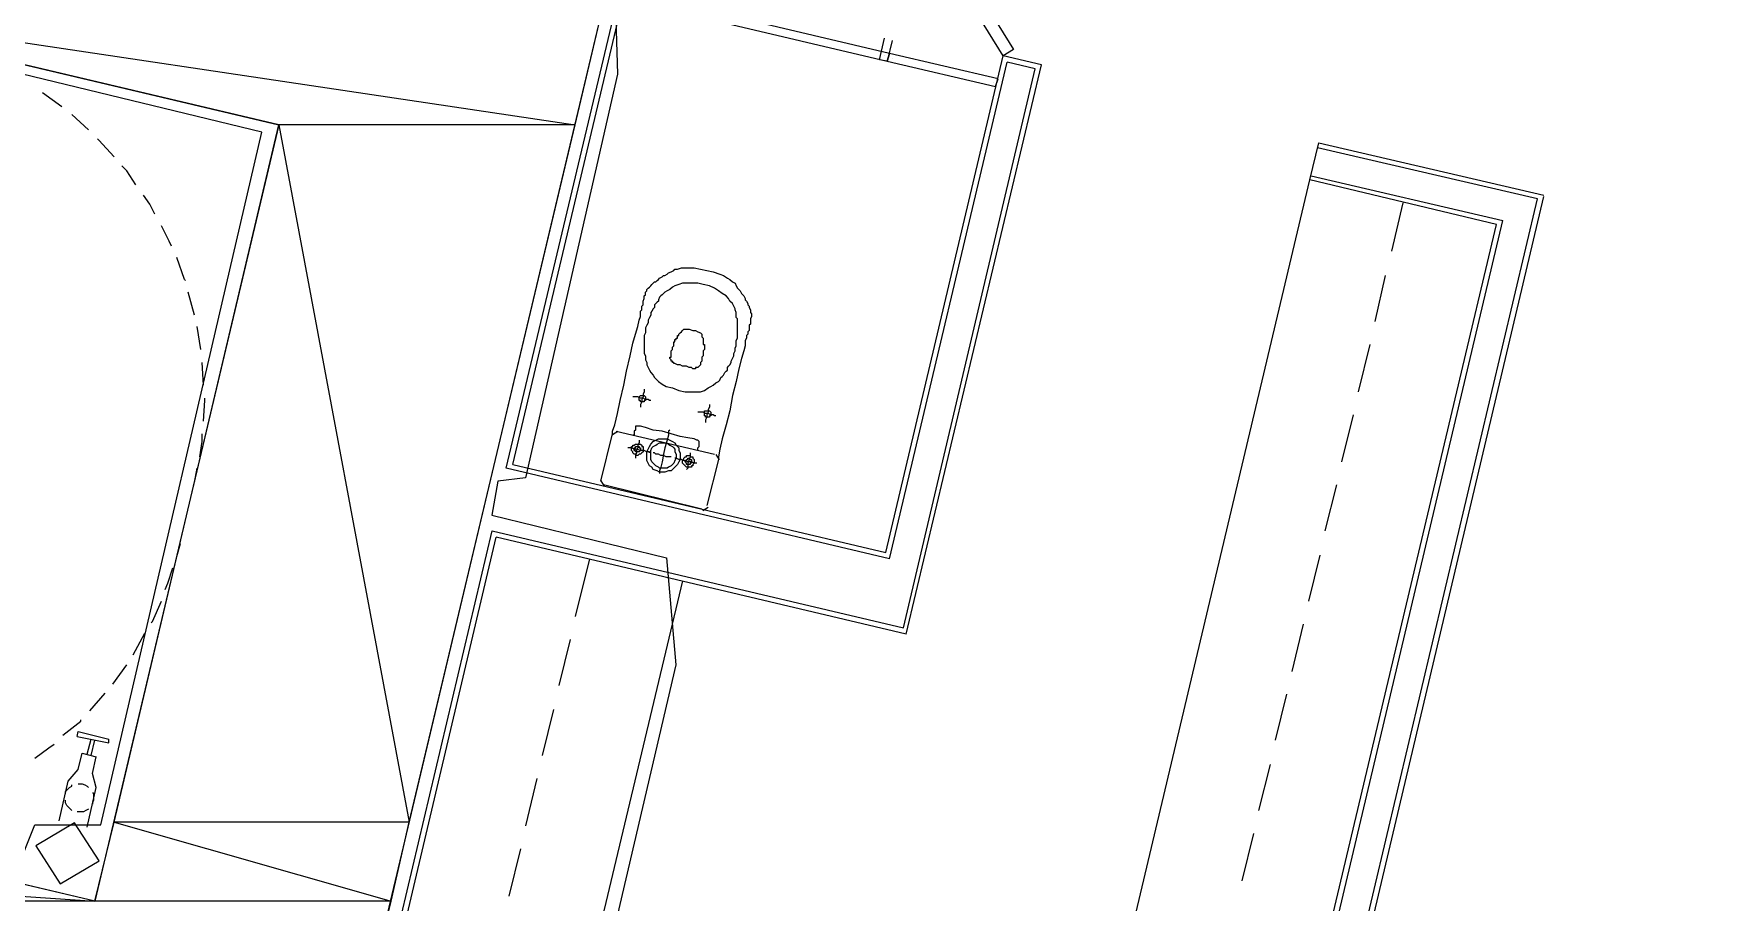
# Model space of a CAD drawing. Header units: feet. Extents: x -84 to 198, y -22 to 181.
# Drawn here: x 92.95 to 110.47, y 47.08 to 56.16 of the extents above; entities that cross this region are included whole.
import ezdxf

# ---------------------------------------------------------------- set-up
doc = ezdxf.new("R2010")
doc.units = ezdxf.units.FT
for name, color, linetype in [('A-AREA-COMUN', 252, 'CONTINUOUS'), ('A-AREA-UNIDAD', 30, 'CONTINUOUS'), ('A-LINEA', 7, 'CONTINUOUS'), ('A-MURO-CONCRETO', 8, 'CONTINUOUS')]:
    doc.layers.add(name, color=color, linetype=linetype)

msp = doc.modelspace()

# ---------------------------------------------------------------- linework, layer by layer
at = {"layer": 'A-AREA-COMUN'}
msp.add_lwpolyline([(81.728, 50.08), (82.88, 50.08), (84.16, 49.7244), (84.192, 49.44), (84.64, 49.3333), (85.872, 49.3333), (90.8, 48.16), (90.912, 47.84), (92.768, 47.4133), (92.96, 47.8933), (93.648, 47.8933), (95.328, 55.1289), (92.832, 55.7333), (91.52, 55.68), (85.44, 57.1733), (85.392, 59.0044), (86.48, 63.5733), (75.968, 66.08)], dxfattribs=at)
at = {"layer": 'A-AREA-UNIDAD'}
msp.add_lwpolyline([(76.608, 66.24), (86.592, 64), (86.64, 62.7733), (85.92, 59.6444), (99.008, 56.7644), (99.04, 55.7333), (98.08, 51.52), (97.792, 51.4844), (97.728, 51.1289), (99.552, 50.6844), (99.648, 49.5644), (98.32, 43.8756), (114.24, 40.1956)], dxfattribs=at)
at = {"layer": 'A-LINEA'}
for p, q in [((97.9467, 51.6578), (99.12, 56.6044)), ((97.9467, 51.6578), (99.12, 56.6044)), ((97.88, 51.6178), (99.0533, 56.5644)), ((97.88, 51.6178), (99.0533, 56.5644)), ((101.8267, 55.9244), (101.8267, 55.9244)), ((101.8267, 55.9244), (101.8267, 55.9244)), ((101.8267, 55.9244), (101.8267, 55.9244)), ((101.8267, 55.9244), (101.8267, 55.9244)), ((101.84, 50.7378), (103.0667, 55.9244)), ((101.84, 50.7378), (103.0667, 55.9244)), ((103.4667, 55.8311), (103.0667, 55.9244)), ((103.4667, 55.8311), (103.0667, 55.9244)), ((101.88, 50.6711), (103.1067, 55.8578)), ((101.88, 50.6711), (103.1067, 55.8578)), ((102.0267, 49.9511), (103.4, 55.7911)), ((102.0267, 49.9511), (103.4, 55.7911)), ((102.0533, 49.8844), (103.4667, 55.8311)), ((102.0533, 49.8844), (103.4667, 55.8311)), ((103.4, 55.7911), (103.1067, 55.8578)), ((103.4, 55.7911), (103.1067, 55.8578)), ((102.96, 55.6444), (102.96, 55.6444)), ((102.96, 55.6444), (102.96, 55.6444)), ((93.24, 55.3911), (93.04, 55.5378)), ((93.52, 55.1511), (93.3467, 55.3111)), ((106.2667, 54.6311), (106.36, 55.0178)), ((106.2667, 54.6311), (106.36, 55.0178)), ((106.36, 55.0178), (108.7067, 54.4711)), ((106.36, 55.0178), (108.7067, 54.4711)), ((108.64, 54.4311), (106.3467, 54.9644)), ((108.64, 54.4311), (106.3467, 54.9644)), ((106.28, 54.6711), (108.28, 54.2044)), ((106.28, 54.6711), (108.28, 54.2044)), ((103.9467, 44.8444), (106.2667, 54.6311)), ((103.9467, 44.8444), (106.2667, 54.6311)), ((108.2133, 54.1644), (106.2667, 54.6311)), ((108.2133, 54.1644), (106.2667, 54.6311)), ((105.7067, 42.0178), (108.64, 54.4311)), ((105.76, 42.0044), (108.7067, 54.4578)), ((107.12, 53.8844), (107.24, 54.3911)), ((107.12, 53.8844), (107.24, 54.3911)), ((105.36, 42.1111), (108.2133, 54.1644)), ((105.36, 42.1111), (108.2133, 54.1644)), ((105.4, 42.0444), (108.28, 54.2044)), ((105.4, 42.0444), (108.28, 54.2044)), ((106.9467, 53.1511), (107.0533, 53.6311)), ((106.9467, 53.1511), (107.0533, 53.6311)), ((94.6267, 53.2178), (94.56, 53.4578)), ((94.6933, 52.8578), (94.6533, 53.0978)), ((106.7733, 52.4178), (106.8933, 52.9111)), ((106.7733, 52.4178), (106.8933, 52.9111)), ((94.72, 52.4844), (94.7067, 52.7244)), ((106.6, 51.6844), (106.72, 52.1778)), ((106.6, 51.6844), (106.72, 52.1778)), ((98.8667, 51.4844), (98.9867, 51.9778)), ((98.8667, 51.4844), (98.9867, 51.9778)), ((99.0441, 52.0032), (98.9879, 51.9685)), ((99.0441, 52.0032), (98.9879, 51.9685)), ((99.0267, 52.0044), (100.0533, 51.7644)), ((99.0267, 52.0044), (100.0533, 51.7644)), ((100.0933, 51.7111), (99.9733, 51.2311)), ((100.0933, 51.7111), (99.9733, 51.2311)), ((100.1054, 51.707), (100.0707, 51.7632)), ((100.1054, 51.707), (100.0707, 51.7632)), ((94.6267, 51.4711), (94.6533, 51.6178)), ((101.88, 50.6711), (97.88, 51.6178)), ((101.88, 50.6711), (97.88, 51.6178)), ((97.9467, 51.6578), (101.84, 50.7378)), ((97.9467, 51.6578), (101.84, 50.7378)), ((98.8679, 51.4885), (98.9026, 51.4324)), ((98.8679, 51.4885), (98.9026, 51.4324)), ((99.92, 51.1911), (98.8933, 51.4444)), ((99.92, 51.1911), (98.8933, 51.4444)), ((106.4267, 50.9644), (106.5467, 51.4444)), ((106.4267, 50.9644), (106.5467, 51.4444)), ((99.9293, 51.179), (99.9854, 51.2137)), ((99.9293, 51.179), (99.9854, 51.2137)), ((94.44, 50.6978), (94.48, 50.8311)), ((96.68, 46.5111), (97.7333, 50.9644)), ((96.68, 46.5111), (97.7333, 50.9644)), ((96.7467, 46.5378), (97.7733, 50.8978)), ((96.7467, 46.5378), (97.7733, 50.8978)), ((97.7333, 50.9644), (102.0267, 49.9511)), ((97.7333, 50.9644), (102.0267, 49.9511)), ((102.0533, 49.8844), (97.7733, 50.8978)), ((102.0533, 49.8844), (97.7733, 50.8978)), ((98.7467, 50.6711), (98.6, 50.0711)), ((98.7467, 50.6711), (98.6, 50.0711)), ((106.2533, 50.2311), (106.3733, 50.7111)), ((106.2533, 50.2311), (106.3733, 50.7111)), ((99.72, 50.4444), (98.68, 46.0844)), ((99.72, 50.4444), (98.68, 46.0844)), ((106.08, 49.4978), (106.2, 49.9911)), ((106.08, 49.4978), (106.2, 49.9911)), ((93.9867, 49.6711), (94.1067, 49.8978)), ((98.5467, 49.8311), (98.4267, 49.3511)), ((98.5467, 49.8311), (98.4267, 49.3511)), ((93.7733, 49.3644), (93.92, 49.5644)), ((93.5333, 49.0844), (93.6933, 49.2711)), ((105.9067, 48.7778), (106.0267, 49.2578)), ((105.9067, 48.7778), (106.0267, 49.2578)), ((98.3733, 49.0978), (98.2533, 48.6178)), ((98.3733, 49.0978), (98.2533, 48.6178)), ((93.5067, 48.6311), (93.5467, 48.7911)), ((93.5467, 48.6178), (93.5867, 48.7778)), ((93.4533, 48.6444), (93.6, 48.6044)), ((93.56, 48.4311), (93.6, 48.6044)), ((98.2, 48.3778), (98.08, 47.8844)), ((98.2, 48.3778), (98.08, 47.8844)), ((105.7333, 48.0444), (105.8533, 48.5244)), ((105.7333, 48.0444), (105.8533, 48.5244)), ((93.2133, 47.9378), (93.3067, 48.3511)), ((105.56, 47.3111), (105.68, 47.8044)), ((105.56, 47.3111), (105.68, 47.8044)), ((98.0267, 47.6444), (97.9067, 47.1511)), ((98.0267, 47.6444), (97.9067, 47.1511))]:
    msp.add_line(p, q, dxfattribs=at)
for points in [[(81.4, 47.9244), (90.2133, 45.8444), (89.9867, 44.8711), (97.7733, 43.0311), (98.4533, 45.9511), (96.5067, 46.4044), (98.8933, 56.4578), (85.8933, 59.5378), (85.4267, 57.5911), (95.5067, 55.2044), (93.5867, 47.0978), (81.8533, 49.8711), (81.4, 47.9244)], [(103.0667, 55.9244), (101.5733, 58.3378), (101.68, 58.4044), (103.1733, 55.9911), (103.0667, 55.9244)], [(103.0667, 55.9244), (101.5733, 58.3378), (101.68, 58.4044), (103.1733, 55.9911), (103.0667, 55.9244)], [(101.88, 55.9511), (99.12, 56.6044), (99.0933, 56.5244), (101.8533, 55.8711), (101.88, 55.9511)], [(101.88, 55.9511), (99.12, 56.6044), (99.0933, 56.5244), (101.8533, 55.8711), (101.88, 55.9511)], [(101.88, 55.9511), (99.12, 56.6044), (99.0933, 56.5244), (101.8533, 55.8711), (101.88, 55.9511)], [(101.88, 55.9511), (99.12, 56.6044), (99.0933, 56.5244), (101.8533, 55.8711), (101.88, 55.9511)], [(101.9067, 56.0844), (101.8533, 55.8711), (101.7733, 55.8844), (101.8267, 56.1111)], [(101.9067, 56.0844), (101.8533, 55.8711), (101.7733, 55.8844), (101.8267, 56.1111)], [(101.9067, 56.0844), (101.8533, 55.8711), (101.7733, 55.8844), (101.8267, 56.1111)], [(101.9067, 56.0844), (101.8533, 55.8711), (101.7733, 55.8844), (101.8267, 56.1111)], [(103.0133, 55.6844), (101.88, 55.9511), (101.8533, 55.8711), (102.9867, 55.6044), (103.0133, 55.6844)], [(103.0133, 55.6844), (101.88, 55.9511), (101.8533, 55.8711), (102.9867, 55.6044), (103.0133, 55.6844)], [(103.0133, 55.6844), (101.88, 55.9511), (101.8533, 55.8711), (102.9867, 55.6044), (103.0133, 55.6844)], [(103.0133, 55.6844), (101.88, 55.9511), (101.8533, 55.8711), (102.9867, 55.6044), (103.0133, 55.6844)], [(101.9067, 55.8978), (101.9067, 55.8978), (101.9067, 55.8978)], [(101.9067, 55.8978), (101.9067, 55.8978), (101.9067, 55.8978)], [(101.9067, 55.8978), (101.9067, 55.8978), (101.9067, 55.8978)], [(101.9067, 55.8978), (101.9067, 55.8978), (101.9067, 55.8978)], [(93.7867, 54.8711), (93.6267, 55.0444), (93.6133, 55.0578)], [(94.0133, 54.5778), (93.92, 54.7244), (93.8667, 54.7778)], [(94.2133, 54.2711), (94.16, 54.3778), (94.0933, 54.4711)], [(94.3867, 53.9378), (94.36, 53.9911), (94.28, 54.1511)], [(94.5333, 53.5778), (94.52, 53.5911), (94.44, 53.8178)], [(98.9867, 51.9778), (98.9867, 52.0044), (99.0133, 52.0711), (99.04, 52.1911), (99.0667, 52.3244), (99.1067, 52.4844), (99.1333, 52.6311), (99.1733, 52.7911), (99.2, 52.9244), (99.2267, 53.0178), (99.2533, 53.0978), (99.2667, 53.1644), (99.28, 53.2044), (99.28, 53.2311), (99.28, 53.2578), (99.2933, 53.2711), (99.2933, 53.2844), (99.2933, 53.2978), (99.2933, 53.3111), (99.3067, 53.3244), (99.3067, 53.3378), (99.3067, 53.3511), (99.3067, 53.3644), (99.32, 53.3911), (99.32, 53.4044), (99.32, 53.4178), (99.3333, 53.4311), (99.3333, 53.4444), (99.3333, 53.4578), (99.3467, 53.4711), (99.3467, 53.4844), (99.36, 53.4978), (99.3733, 53.5111), (99.3867, 53.5244), (99.4, 53.5378), (99.4133, 53.5511), (99.4267, 53.5644), (99.44, 53.5644), (99.4533, 53.5778), (99.4667, 53.5911), (99.48, 53.6044), (99.5067, 53.6178), (99.52, 53.6311), (99.5333, 53.6311), (99.56, 53.6444), (99.5733, 53.6578), (99.6, 53.6711), (99.6267, 53.6844), (99.64, 53.6978), (99.6667, 53.6978), (99.7067, 53.7111), (99.7467, 53.7111), (99.7867, 53.7111), (99.84, 53.7111), (99.9067, 53.6978), (99.9733, 53.6844), (100.04, 53.6711), (100.1067, 53.6444), (100.1467, 53.6311), (100.1867, 53.6044), (100.2133, 53.5911), (100.24, 53.5644), (100.2667, 53.5511), (100.28, 53.5244), (100.2933, 53.4978), (100.3067, 53.4844), (100.32, 53.4711), (100.3333, 53.4444), (100.3467, 53.4311), (100.36, 53.4178), (100.3733, 53.3911), (100.3733, 53.3778), (100.3867, 53.3644), (100.4, 53.3378), (100.4, 53.3244), (100.4133, 53.3111), (100.4133, 53.2978), (100.4267, 53.2711), (100.4267, 53.2578), (100.4267, 53.2444), (100.44, 53.2311), (100.44, 53.2178), (100.44, 53.2044), (100.4267, 53.1778), (100.4267, 53.1644), (100.4267, 53.1511), (100.4267, 53.1378), (100.4267, 53.1244), (100.4133, 53.1111), (100.4133, 53.0978), (100.4133, 53.0844), (100.4133, 53.0578), (100.4, 53.0444), (100.4, 53.0311), (100.4, 53.0178), (100.3867, 53.0044), (100.3867, 52.9911), (100.3867, 52.9778), (100.3733, 52.9511), (100.3733, 52.8978), (100.36, 52.8444), (100.3333, 52.7644), (100.3067, 52.6578), (100.28, 52.5244), (100.24, 52.3778), (100.2133, 52.2178), (100.1733, 52.0711), (100.1333, 51.9244), (100.1067, 51.8178), (100.0933, 51.7378), (100.0933, 51.7111)], [(98.9867, 51.9778), (98.9867, 52.0044), (99.0133, 52.0711), (99.04, 52.1911), (99.0667, 52.3244), (99.1067, 52.4844), (99.1333, 52.6311), (99.1733, 52.7911), (99.2, 52.9244), (99.2267, 53.0178), (99.2533, 53.0978), (99.2667, 53.1644), (99.28, 53.2044), (99.28, 53.2311), (99.28, 53.2578), (99.2933, 53.2711), (99.2933, 53.2844), (99.2933, 53.2978), (99.2933, 53.3111), (99.3067, 53.3244), (99.3067, 53.3378), (99.3067, 53.3511), (99.3067, 53.3644), (99.32, 53.3911), (99.32, 53.4044), (99.32, 53.4178), (99.3333, 53.4311), (99.3333, 53.4444), (99.3333, 53.4578), (99.3467, 53.4711), (99.3467, 53.4844), (99.36, 53.4978), (99.3733, 53.5111), (99.3867, 53.5244), (99.4, 53.5378), (99.4133, 53.5511), (99.4267, 53.5644), (99.44, 53.5644), (99.4533, 53.5778), (99.4667, 53.5911), (99.48, 53.6044), (99.5067, 53.6178), (99.52, 53.6311), (99.5333, 53.6311), (99.56, 53.6444), (99.5733, 53.6578), (99.6, 53.6711), (99.6267, 53.6844), (99.64, 53.6978), (99.6667, 53.6978), (99.7067, 53.7111), (99.7467, 53.7111), (99.7867, 53.7111), (99.84, 53.7111), (99.9067, 53.6978), (99.9733, 53.6844), (100.04, 53.6711), (100.1067, 53.6444), (100.1467, 53.6311), (100.1867, 53.6044), (100.2133, 53.5911), (100.24, 53.5644), (100.2667, 53.5511), (100.28, 53.5244), (100.2933, 53.4978), (100.3067, 53.4844), (100.32, 53.4711), (100.3333, 53.4444), (100.3467, 53.4311), (100.36, 53.4178), (100.3733, 53.3911), (100.3733, 53.3778), (100.3867, 53.3644), (100.4, 53.3378), (100.4, 53.3244), (100.4133, 53.3111), (100.4133, 53.2978), (100.4267, 53.2711), (100.4267, 53.2578), (100.4267, 53.2444), (100.44, 53.2311), (100.44, 53.2178), (100.44, 53.2044), (100.4267, 53.1778), (100.4267, 53.1644), (100.4267, 53.1511), (100.4267, 53.1378), (100.4267, 53.1244), (100.4133, 53.1111), (100.4133, 53.0978), (100.4133, 53.0844), (100.4133, 53.0578), (100.4, 53.0444), (100.4, 53.0311), (100.4, 53.0178), (100.3867, 53.0044), (100.3867, 52.9911), (100.3867, 52.9778), (100.3733, 52.9511), (100.3733, 52.8978), (100.36, 52.8444), (100.3333, 52.7644), (100.3067, 52.6578), (100.28, 52.5244), (100.24, 52.3778), (100.2133, 52.2178), (100.1733, 52.0711), (100.1333, 51.9244), (100.1067, 51.8178), (100.0933, 51.7378), (100.0933, 51.7111)], [(99.68, 52.4311), (99.7467, 52.4178), (99.8133, 52.4178), (99.8667, 52.4178), (99.9067, 52.4178), (99.9467, 52.4311), (99.9867, 52.4578), (100.0133, 52.4711), (100.04, 52.4844), (100.0667, 52.5111), (100.0933, 52.5244), (100.1067, 52.5378), (100.12, 52.5644), (100.1333, 52.5778), (100.1467, 52.5911), (100.16, 52.6178), (100.1733, 52.6311), (100.1867, 52.6444), (100.1867, 52.6711), (100.2, 52.6844), (100.2133, 52.6978), (100.2267, 52.7244), (100.2267, 52.7378), (100.24, 52.7644), (100.2533, 52.7911), (100.2533, 52.8178), (100.2667, 52.8444), (100.2667, 52.8711), (100.28, 52.8978), (100.28, 52.9244), (100.28, 52.9511), (100.2933, 52.9778), (100.2933, 53.0044), (100.2933, 53.0311), (100.2933, 53.0578), (100.2933, 53.0711), (100.2933, 53.0978), (100.2933, 53.1111), (100.2933, 53.1378), (100.2933, 53.1511), (100.2933, 53.1778), (100.28, 53.1911), (100.28, 53.2044), (100.28, 53.2311), (100.28, 53.2444), (100.2667, 53.2711), (100.2667, 53.2844), (100.2533, 53.3111), (100.24, 53.3378), (100.2133, 53.3644), (100.2, 53.3911), (100.1733, 53.4178), (100.1333, 53.4444), (100.0933, 53.4711), (100.0533, 53.4978), (100, 53.5244), (99.9333, 53.5378), (99.88, 53.5511), (99.8133, 53.5511), (99.76, 53.5511), (99.72, 53.5511), (99.68, 53.5378), (99.64, 53.5244), (99.6133, 53.5111), (99.5867, 53.4844), (99.56, 53.4711), (99.5333, 53.4578), (99.52, 53.4444), (99.5067, 53.4311), (99.4933, 53.4178), (99.48, 53.4044), (99.4667, 53.3778), (99.4667, 53.3644), (99.4533, 53.3511), (99.44, 53.3378), (99.4267, 53.3244), (99.4267, 53.2978), (99.4133, 53.2844), (99.4, 53.2578), (99.3867, 53.2444), (99.3867, 53.2178), (99.3733, 53.1911), (99.36, 53.1644), (99.36, 53.1378), (99.3467, 53.1111), (99.3333, 53.0844), (99.3333, 53.0578), (99.3333, 53.0311), (99.32, 53.0044), (99.32, 52.9778), (99.32, 52.9644), (99.32, 52.9378), (99.32, 52.9111), (99.32, 52.8978), (99.32, 52.8711), (99.32, 52.8578), (99.32, 52.8311), (99.32, 52.8178), (99.3333, 52.7911), (99.3333, 52.7644), (99.3333, 52.7511), (99.3467, 52.7244), (99.3467, 52.6978), (99.36, 52.6711), (99.3733, 52.6444), (99.3867, 52.6178), (99.4133, 52.5911), (99.4267, 52.5644), (99.4667, 52.5244), (99.5067, 52.4978), (99.5467, 52.4711), (99.6133, 52.4578), (99.68, 52.4311)], [(99.68, 52.4311), (99.7467, 52.4178), (99.8133, 52.4178), (99.8667, 52.4178), (99.9067, 52.4178), (99.9467, 52.4311), (99.9867, 52.4578), (100.0133, 52.4711), (100.04, 52.4844), (100.0667, 52.5111), (100.0933, 52.5244), (100.1067, 52.5378), (100.12, 52.5644), (100.1333, 52.5778), (100.1467, 52.5911), (100.16, 52.6178), (100.1733, 52.6311), (100.1867, 52.6444), (100.1867, 52.6711), (100.2, 52.6844), (100.2133, 52.6978), (100.2267, 52.7244), (100.2267, 52.7378), (100.24, 52.7644), (100.2533, 52.7911), (100.2533, 52.8178), (100.2667, 52.8444), (100.2667, 52.8711), (100.28, 52.8978), (100.28, 52.9244), (100.28, 52.9511), (100.2933, 52.9778), (100.2933, 53.0044), (100.2933, 53.0311), (100.2933, 53.0578), (100.2933, 53.0711), (100.2933, 53.0978), (100.2933, 53.1111), (100.2933, 53.1378), (100.2933, 53.1511), (100.2933, 53.1778), (100.28, 53.1911), (100.28, 53.2044), (100.28, 53.2311), (100.28, 53.2444), (100.2667, 53.2711), (100.2667, 53.2844), (100.2533, 53.3111), (100.24, 53.3378), (100.2133, 53.3644), (100.2, 53.3911), (100.1733, 53.4178), (100.1333, 53.4444), (100.0933, 53.4711), (100.0533, 53.4978), (100, 53.5244), (99.9333, 53.5378), (99.88, 53.5511), (99.8133, 53.5511), (99.76, 53.5511), (99.72, 53.5511), (99.68, 53.5378), (99.64, 53.5244), (99.6133, 53.5111), (99.5867, 53.4844), (99.56, 53.4711), (99.5333, 53.4578), (99.52, 53.4444), (99.5067, 53.4311), (99.4933, 53.4178), (99.48, 53.4044), (99.4667, 53.3778), (99.4667, 53.3644), (99.4533, 53.3511), (99.44, 53.3378), (99.4267, 53.3244), (99.4267, 53.2978), (99.4133, 53.2844), (99.4, 53.2578), (99.3867, 53.2444), (99.3867, 53.2178), (99.3733, 53.1911), (99.36, 53.1644), (99.36, 53.1378), (99.3467, 53.1111), (99.3333, 53.0844), (99.3333, 53.0578), (99.3333, 53.0311), (99.32, 53.0044), (99.32, 52.9778), (99.32, 52.9644), (99.32, 52.9378), (99.32, 52.9111), (99.32, 52.8978), (99.32, 52.8711), (99.32, 52.8578), (99.32, 52.8311), (99.32, 52.8178), (99.3333, 52.7911), (99.3333, 52.7644), (99.3333, 52.7511), (99.3467, 52.7244), (99.3467, 52.6978), (99.36, 52.6711), (99.3733, 52.6444), (99.3867, 52.6178), (99.4133, 52.5911), (99.4267, 52.5644), (99.4667, 52.5244), (99.5067, 52.4978), (99.5467, 52.4711), (99.6133, 52.4578), (99.68, 52.4311)], [(99.64, 52.7111), (99.6267, 52.7111), (99.6267, 52.7244), (99.6133, 52.7244), (99.6133, 52.7378), (99.6, 52.7378), (99.6, 52.7511), (99.5867, 52.7644), (99.5867, 52.7778), (99.6, 52.7778), (99.6, 52.7911), (99.6, 52.8044), (99.6, 52.8178), (99.6, 52.8311), (99.6, 52.8444), (99.6133, 52.8578), (99.6133, 52.8711), (99.6133, 52.8844), (99.6267, 52.8978), (99.6267, 52.9111), (99.6267, 52.9244), (99.6267, 52.9378), (99.64, 52.9378), (99.64, 52.9511), (99.64, 52.9644), (99.6533, 52.9644), (99.6533, 52.9778), (99.6667, 52.9778), (99.6667, 52.9911), (99.6667, 53.0044), (99.68, 53.0044), (99.68, 53.0178), (99.6933, 53.0311), (99.7067, 53.0444), (99.72, 53.0578), (99.7333, 53.0711), (99.76, 53.0711), (99.7867, 53.0711), (99.8267, 53.0578), (99.8533, 53.0578), (99.88, 53.0444), (99.9067, 53.0311), (99.92, 53.0178), (99.92, 52.9911), (99.9333, 52.9778), (99.9333, 52.9644), (99.9333, 52.9511), (99.9333, 52.9378), (99.9333, 52.9244), (99.9333, 52.9111), (99.9467, 52.9111), (99.9467, 52.8978), (99.9467, 52.8844), (99.9467, 52.8711), (99.9467, 52.8578), (99.9333, 52.8444), (99.9333, 52.8311), (99.9333, 52.8178), (99.9333, 52.7911), (99.92, 52.7778), (99.92, 52.7644), (99.92, 52.7511), (99.92, 52.7378), (99.9067, 52.7244), (99.9067, 52.7111), (99.9067, 52.6978), (99.8933, 52.6844), (99.88, 52.6711), (99.8667, 52.6711), (99.8533, 52.6711), (99.8533, 52.6578), (99.84, 52.6578), (99.8267, 52.6578), (99.8133, 52.6711), (99.7867, 52.6711), (99.76, 52.6844), (99.72, 52.6844), (99.6933, 52.6978), (99.6667, 52.6978), (99.64, 52.7111)], [(99.64, 52.7111), (99.6267, 52.7111), (99.6267, 52.7244), (99.6133, 52.7244), (99.6133, 52.7378), (99.6, 52.7378), (99.6, 52.7511), (99.5867, 52.7644), (99.5867, 52.7778), (99.6, 52.7778), (99.6, 52.7911), (99.6, 52.8044), (99.6, 52.8178), (99.6, 52.8311), (99.6, 52.8444), (99.6133, 52.8578), (99.6133, 52.8711), (99.6133, 52.8844), (99.6267, 52.8978), (99.6267, 52.9111), (99.6267, 52.9244), (99.6267, 52.9378), (99.64, 52.9378), (99.64, 52.9511), (99.64, 52.9644), (99.6533, 52.9644), (99.6533, 52.9778), (99.6667, 52.9778), (99.6667, 52.9911), (99.6667, 53.0044), (99.68, 53.0044), (99.68, 53.0178), (99.6933, 53.0311), (99.7067, 53.0444), (99.72, 53.0578), (99.7333, 53.0711), (99.76, 53.0711), (99.7867, 53.0711), (99.8267, 53.0578), (99.8533, 53.0578), (99.88, 53.0444), (99.9067, 53.0311), (99.92, 53.0178), (99.92, 52.9911), (99.9333, 52.9778), (99.9333, 52.9644), (99.9333, 52.9511), (99.9333, 52.9378), (99.9333, 52.9244), (99.9333, 52.9111), (99.9467, 52.9111), (99.9467, 52.8978), (99.9467, 52.8844), (99.9467, 52.8711), (99.9467, 52.8578), (99.9333, 52.8444), (99.9333, 52.8311), (99.9333, 52.8178), (99.9333, 52.7911), (99.92, 52.7778), (99.92, 52.7644), (99.92, 52.7511), (99.92, 52.7378), (99.9067, 52.7244), (99.9067, 52.7111), (99.9067, 52.6978), (99.8933, 52.6844), (99.88, 52.6711), (99.8667, 52.6711), (99.8533, 52.6711), (99.8533, 52.6578), (99.84, 52.6578), (99.8267, 52.6578), (99.8133, 52.6711), (99.7867, 52.6711), (99.76, 52.6844), (99.72, 52.6844), (99.6933, 52.6978), (99.6667, 52.6978), (99.64, 52.7111)], [(99.32, 52.4444), (99.32, 52.4311), (99.32, 52.4178), (99.3067, 52.3911), (99.3067, 52.3644), (99.2933, 52.3378), (99.2933, 52.3111), (99.28, 52.2844), (99.28, 52.2711), (99.28, 52.2578)], [(99.32, 52.4444), (99.32, 52.4311), (99.32, 52.4178), (99.3067, 52.3911), (99.3067, 52.3644), (99.2933, 52.3378), (99.2933, 52.3111), (99.28, 52.2844), (99.28, 52.2711), (99.28, 52.2578)], [(94.72, 52.1111), (94.7333, 52.3244), (94.7333, 52.3511)], [(99.3867, 52.3244), (99.3733, 52.3244), (99.36, 52.3378), (99.3333, 52.3378), (99.3067, 52.3511), (99.28, 52.3511), (99.2533, 52.3644), (99.2267, 52.3644), (99.2133, 52.3644), (99.2, 52.3644)], [(99.3867, 52.3244), (99.3733, 52.3244), (99.36, 52.3378), (99.3333, 52.3378), (99.3067, 52.3511), (99.28, 52.3511), (99.2533, 52.3644), (99.2267, 52.3644), (99.2133, 52.3644), (99.2, 52.3644)], [(99.3067, 52.3778), (99.32, 52.3778), (99.3333, 52.3644), (99.3333, 52.3511), (99.3333, 52.3378), (99.3333, 52.3244), (99.32, 52.3244), (99.32, 52.3111), (99.3067, 52.3111), (99.2933, 52.3111), (99.28, 52.3111), (99.28, 52.3244), (99.2667, 52.3244), (99.2667, 52.3378), (99.2667, 52.3511), (99.2667, 52.3644), (99.28, 52.3778), (99.2933, 52.3778), (99.3067, 52.3778)], [(99.3067, 52.3778), (99.32, 52.3778), (99.3333, 52.3644), (99.3333, 52.3511), (99.3333, 52.3378), (99.3333, 52.3244), (99.32, 52.3244), (99.32, 52.3111), (99.3067, 52.3111), (99.2933, 52.3111), (99.28, 52.3111), (99.28, 52.3244), (99.2667, 52.3244), (99.2667, 52.3378), (99.2667, 52.3511), (99.2667, 52.3644), (99.28, 52.3778), (99.2933, 52.3778), (99.3067, 52.3778)], [(99.9867, 52.2178), (100, 52.2178), (100.0133, 52.2044), (100.0133, 52.1911), (100.0133, 52.1778), (100.0133, 52.1644), (100, 52.1644), (100, 52.1511), (99.9867, 52.1511), (99.9733, 52.1511), (99.96, 52.1511), (99.96, 52.1644), (99.9467, 52.1644), (99.9467, 52.1778), (99.9467, 52.1911), (99.9467, 52.2044), (99.9467, 52.2178), (99.96, 52.2178), (99.9733, 52.2178), (99.9867, 52.2178)], [(99.9867, 52.2178), (100, 52.2178), (100.0133, 52.2044), (100.0133, 52.1911), (100.0133, 52.1778), (100.0133, 52.1644), (100, 52.1644), (100, 52.1511), (99.9867, 52.1511), (99.9733, 52.1511), (99.96, 52.1511), (99.96, 52.1644), (99.9467, 52.1644), (99.9467, 52.1778), (99.9467, 52.1911), (99.9467, 52.2044), (99.9467, 52.2178), (99.96, 52.2178), (99.9733, 52.2178), (99.9867, 52.2178)], [(100, 52.2844), (100, 52.2711), (100, 52.2578), (99.9867, 52.2311), (99.9867, 52.2044), (99.9733, 52.1778), (99.9733, 52.1511), (99.96, 52.1244), (99.96, 52.1111), (99.96, 52.0978)], [(100, 52.2844), (100, 52.2711), (100, 52.2578), (99.9867, 52.2311), (99.9867, 52.2044), (99.9733, 52.1778), (99.9733, 52.1511), (99.96, 52.1244), (99.96, 52.1111), (99.96, 52.0978)], [(99.88, 51.8044), (99.88, 51.8178), (99.88, 51.8311), (99.8933, 51.8444), (99.8933, 51.8578), (99.8933, 51.8711), (99.8933, 51.8844), (99.8933, 51.8978), (99.88, 51.9111), (99.8667, 51.9111), (99.84, 51.9244), (99.7733, 51.9378), (99.6933, 51.9511), (99.6, 51.9778), (99.5067, 52.0044), (99.4133, 52.0178), (99.3333, 52.0444), (99.28, 52.0578), (99.2533, 52.0578), (99.24, 52.0578), (99.2267, 52.0578), (99.2267, 52.0444), (99.2267, 52.0311), (99.2267, 52.0178), (99.2133, 52.0044), (99.2133, 51.9911), (99.2133, 51.9778), (99.2133, 51.9644), (99.2, 51.9644)], [(99.88, 51.8044), (99.88, 51.8178), (99.88, 51.8311), (99.8933, 51.8444), (99.8933, 51.8578), (99.8933, 51.8711), (99.8933, 51.8844), (99.8933, 51.8978), (99.88, 51.9111), (99.8667, 51.9111), (99.84, 51.9244), (99.7733, 51.9378), (99.6933, 51.9511), (99.6, 51.9778), (99.5067, 52.0044), (99.4133, 52.0178), (99.3333, 52.0444), (99.28, 52.0578), (99.2533, 52.0578), (99.24, 52.0578), (99.2267, 52.0578), (99.2267, 52.0444), (99.2267, 52.0311), (99.2267, 52.0178), (99.2133, 52.0044), (99.2133, 51.9911), (99.2133, 51.9778), (99.2133, 51.9644), (99.2, 51.9644)], [(100.0667, 52.1644), (100.0533, 52.1644), (100.04, 52.1778), (100.0133, 52.1778), (99.9867, 52.1911), (99.96, 52.1911), (99.9333, 52.2044), (99.9067, 52.2044), (99.8933, 52.2044), (99.88, 52.2044)], [(100.0667, 52.1644), (100.0533, 52.1644), (100.04, 52.1778), (100.0133, 52.1778), (99.9867, 52.1911), (99.96, 52.1911), (99.9333, 52.2044), (99.9067, 52.2044), (99.8933, 52.2044), (99.88, 52.2044)], [(94.68, 51.7378), (94.7067, 51.8978), (94.7067, 51.9778)], [(99.2667, 51.8711), (99.28, 51.8711), (99.2933, 51.8578), (99.2933, 51.8444), (99.3067, 51.8444), (99.3067, 51.8311), (99.3067, 51.8178), (99.3067, 51.8044), (99.3067, 51.7911), (99.2933, 51.7778), (99.28, 51.7644), (99.2667, 51.7644), (99.2533, 51.7511), (99.24, 51.7511), (99.2267, 51.7644), (99.2133, 51.7644), (99.2, 51.7778), (99.2, 51.7911), (99.1867, 51.8044), (99.1867, 51.8178), (99.1867, 51.8311), (99.1867, 51.8444), (99.2, 51.8444), (99.2, 51.8578), (99.2133, 51.8578), (99.2267, 51.8711), (99.24, 51.8711), (99.2533, 51.8711), (99.2667, 51.8711)], [(99.2667, 51.8711), (99.28, 51.8711), (99.2933, 51.8578), (99.2933, 51.8444), (99.3067, 51.8444), (99.3067, 51.8311), (99.3067, 51.8178), (99.3067, 51.8044), (99.3067, 51.7911), (99.2933, 51.7778), (99.28, 51.7644), (99.2667, 51.7644), (99.2533, 51.7511), (99.24, 51.7511), (99.2267, 51.7644), (99.2133, 51.7644), (99.2, 51.7778), (99.2, 51.7911), (99.1867, 51.8044), (99.1867, 51.8178), (99.1867, 51.8311), (99.1867, 51.8444), (99.2, 51.8444), (99.2, 51.8578), (99.2133, 51.8578), (99.2267, 51.8711), (99.24, 51.8711), (99.2533, 51.8711), (99.2667, 51.8711)], [(99.2667, 51.9111), (99.2667, 51.8978), (99.2667, 51.8844), (99.2533, 51.8578), (99.2533, 51.8311), (99.24, 51.8044), (99.24, 51.7778), (99.2267, 51.7511), (99.2267, 51.7378), (99.2267, 51.7244)], [(99.2667, 51.9111), (99.2667, 51.8978), (99.2667, 51.8844), (99.2533, 51.8578), (99.2533, 51.8311), (99.24, 51.8044), (99.24, 51.7778), (99.2267, 51.7511), (99.2267, 51.7378), (99.2267, 51.7244)], [(99.56, 51.9244), (99.5867, 51.9111), (99.6133, 51.8978), (99.64, 51.8844), (99.6533, 51.8578), (99.68, 51.8311), (99.68, 51.8044), (99.6933, 51.7778), (99.6933, 51.7378), (99.6933, 51.7111), (99.68, 51.6844), (99.6667, 51.6578), (99.64, 51.6311), (99.6267, 51.6178), (99.6, 51.5911), (99.5733, 51.5911), (99.5333, 51.5778), (99.5067, 51.5778), (99.48, 51.5778), (99.4533, 51.5911), (99.4133, 51.6044), (99.4, 51.6311), (99.3733, 51.6444), (99.36, 51.6711), (99.3467, 51.6978), (99.3467, 51.7244), (99.3467, 51.7644), (99.3467, 51.7911), (99.36, 51.8178), (99.3733, 51.8444), (99.3867, 51.8711), (99.4133, 51.8978), (99.44, 51.9111), (99.4667, 51.9244), (99.4933, 51.9244), (99.52, 51.9244), (99.56, 51.9244)], [(99.56, 51.9244), (99.5867, 51.9111), (99.6133, 51.8978), (99.64, 51.8844), (99.6533, 51.8578), (99.68, 51.8311), (99.68, 51.8044), (99.6933, 51.7778), (99.6933, 51.7378), (99.6933, 51.7111), (99.68, 51.6844), (99.6667, 51.6578), (99.64, 51.6311), (99.6267, 51.6178), (99.6, 51.5911), (99.5733, 51.5911), (99.5333, 51.5778), (99.5067, 51.5778), (99.48, 51.5778), (99.4533, 51.5911), (99.4133, 51.6044), (99.4, 51.6311), (99.3733, 51.6444), (99.36, 51.6711), (99.3467, 51.6978), (99.3467, 51.7244), (99.3467, 51.7644), (99.3467, 51.7911), (99.36, 51.8178), (99.3733, 51.8444), (99.3867, 51.8711), (99.4133, 51.8978), (99.44, 51.9111), (99.4667, 51.9244), (99.4933, 51.9244), (99.52, 51.9244), (99.56, 51.9244)], [(99.5467, 51.8844), (99.5733, 51.8711), (99.5867, 51.8578), (99.6133, 51.8444), (99.6267, 51.8311), (99.64, 51.8178), (99.64, 51.7911), (99.6533, 51.7644), (99.6533, 51.7511), (99.6533, 51.7244), (99.64, 51.6978), (99.6267, 51.6711), (99.6133, 51.6578), (99.6, 51.6444), (99.5733, 51.6311), (99.56, 51.6178), (99.5333, 51.6178), (99.5067, 51.6178), (99.48, 51.6178), (99.4667, 51.6311), (99.44, 51.6444), (99.4267, 51.6578), (99.4133, 51.6711), (99.4, 51.6844), (99.3867, 51.7111), (99.3867, 51.7378), (99.3867, 51.7644), (99.3867, 51.7778), (99.3867, 51.8044), (99.4, 51.8311), (99.4133, 51.8444), (99.44, 51.8578), (99.4533, 51.8711), (99.48, 51.8844), (99.4933, 51.8844), (99.52, 51.8844), (99.5467, 51.8844)], [(99.5467, 51.8844), (99.5733, 51.8711), (99.5867, 51.8578), (99.6133, 51.8444), (99.6267, 51.8311), (99.64, 51.8178), (99.64, 51.7911), (99.6533, 51.7644), (99.6533, 51.7511), (99.6533, 51.7244), (99.64, 51.6978), (99.6267, 51.6711), (99.6133, 51.6578), (99.6, 51.6444), (99.5733, 51.6311), (99.56, 51.6178), (99.5333, 51.6178), (99.5067, 51.6178), (99.48, 51.6178), (99.4667, 51.6311), (99.44, 51.6444), (99.4267, 51.6578), (99.4133, 51.6711), (99.4, 51.6844), (99.3867, 51.7111), (99.3867, 51.7378), (99.3867, 51.7644), (99.3867, 51.7778), (99.3867, 51.8044), (99.4, 51.8311), (99.4133, 51.8444), (99.44, 51.8578), (99.4533, 51.8711), (99.48, 51.8844), (99.4933, 51.8844), (99.52, 51.8844), (99.5467, 51.8844)], [(99.5867, 52.0178), (99.5733, 52.0044), (99.5733, 51.9644), (99.56, 51.9111), (99.5333, 51.8311), (99.52, 51.7644), (99.5067, 51.6844), (99.4933, 51.6311), (99.48, 51.5911), (99.48, 51.5644)], [(99.5867, 52.0178), (99.5733, 52.0044), (99.5733, 51.9644), (99.56, 51.9111), (99.5333, 51.8311), (99.52, 51.7644), (99.5067, 51.6844), (99.4933, 51.6311), (99.48, 51.5911), (99.48, 51.5644)], [(99.3733, 51.7778), (99.3733, 51.7911), (99.3467, 51.7911), (99.32, 51.8044), (99.28, 51.8044), (99.24, 51.8178), (99.2133, 51.8178), (99.1867, 51.8311), (99.16, 51.8311), (99.1467, 51.8311)], [(99.3733, 51.7778), (99.3733, 51.7911), (99.3467, 51.7911), (99.32, 51.8044), (99.28, 51.8044), (99.24, 51.8178), (99.2133, 51.8178), (99.1867, 51.8311), (99.16, 51.8311), (99.1467, 51.8311)], [(99.2533, 51.8444), (99.2667, 51.8444), (99.2667, 51.8311), (99.28, 51.8311), (99.28, 51.8178), (99.28, 51.8044), (99.2667, 51.7911), (99.2533, 51.7911), (99.24, 51.7911), (99.2267, 51.7911), (99.2267, 51.8044), (99.2133, 51.8044), (99.2133, 51.8178), (99.2133, 51.8311), (99.2267, 51.8311), (99.2267, 51.8444), (99.24, 51.8444), (99.2533, 51.8444)], [(99.2533, 51.8444), (99.2667, 51.8444), (99.2667, 51.8311), (99.28, 51.8311), (99.28, 51.8178), (99.28, 51.8044), (99.2667, 51.7911), (99.2533, 51.7911), (99.24, 51.7911), (99.2267, 51.7911), (99.2267, 51.8044), (99.2133, 51.8044), (99.2133, 51.8178), (99.2133, 51.8311), (99.2267, 51.8311), (99.2267, 51.8444), (99.24, 51.8444), (99.2533, 51.8444)], [(99.6, 51.7378), (99.5867, 51.7378), (99.5733, 51.7378), (99.5467, 51.7378), (99.52, 51.7511), (99.4933, 51.7511), (99.4667, 51.7644), (99.44, 51.7644), (99.4267, 51.7778), (99.4133, 51.7778)], [(99.6, 51.7378), (99.5867, 51.7378), (99.5733, 51.7378), (99.5467, 51.7378), (99.52, 51.7511), (99.4933, 51.7511), (99.4667, 51.7644), (99.44, 51.7644), (99.4267, 51.7778), (99.4133, 51.7778)], [(99.8667, 51.6711), (99.84, 51.6711), (99.8133, 51.6844), (99.7733, 51.6844), (99.7333, 51.6978), (99.7067, 51.7111), (99.68, 51.7111), (99.6533, 51.7244), (99.64, 51.7244)], [(99.8667, 51.6711), (99.84, 51.6711), (99.8133, 51.6844), (99.7733, 51.6844), (99.7333, 51.6978), (99.7067, 51.7111), (99.68, 51.7111), (99.6533, 51.7244), (99.64, 51.7244)], [(99.8, 51.7511), (99.8, 51.7378), (99.8133, 51.7378), (99.8267, 51.7378), (99.8267, 51.7244), (99.84, 51.7111), (99.84, 51.6978), (99.84, 51.6844), (99.84, 51.6711), (99.8267, 51.6578), (99.8267, 51.6444), (99.8133, 51.6444), (99.8133, 51.6311), (99.8, 51.6311), (99.7867, 51.6311), (99.7733, 51.6311), (99.76, 51.6311), (99.7467, 51.6444), (99.7333, 51.6578), (99.72, 51.6711), (99.72, 51.6844), (99.72, 51.6978), (99.7333, 51.7111), (99.7333, 51.7244), (99.7467, 51.7378), (99.76, 51.7378), (99.76, 51.7511), (99.7733, 51.7511), (99.7867, 51.7511), (99.8, 51.7511)], [(99.8, 51.7511), (99.8, 51.7378), (99.8133, 51.7378), (99.8267, 51.7378), (99.8267, 51.7244), (99.84, 51.7111), (99.84, 51.6978), (99.84, 51.6844), (99.84, 51.6711), (99.8267, 51.6578), (99.8267, 51.6444), (99.8133, 51.6444), (99.8133, 51.6311), (99.8, 51.6311), (99.7867, 51.6311), (99.7733, 51.6311), (99.76, 51.6311), (99.7467, 51.6444), (99.7333, 51.6578), (99.72, 51.6711), (99.72, 51.6844), (99.72, 51.6978), (99.7333, 51.7111), (99.7333, 51.7244), (99.7467, 51.7378), (99.76, 51.7378), (99.76, 51.7511), (99.7733, 51.7511), (99.7867, 51.7511), (99.8, 51.7511)], [(99.7867, 51.7244), (99.8, 51.7111), (99.8133, 51.7111), (99.8133, 51.6978), (99.8133, 51.6844), (99.8133, 51.6711), (99.8, 51.6711), (99.8, 51.6578), (99.7867, 51.6578), (99.7733, 51.6578), (99.76, 51.6578), (99.76, 51.6711), (99.7467, 51.6844), (99.7467, 51.6978), (99.76, 51.6978), (99.76, 51.7111), (99.7733, 51.7111), (99.7733, 51.7244), (99.7867, 51.7244)], [(99.7867, 51.7244), (99.8, 51.7111), (99.8133, 51.7111), (99.8133, 51.6978), (99.8133, 51.6844), (99.8133, 51.6711), (99.8, 51.6711), (99.8, 51.6578), (99.7867, 51.6578), (99.7733, 51.6578), (99.76, 51.6578), (99.76, 51.6711), (99.7467, 51.6844), (99.7467, 51.6978), (99.76, 51.6978), (99.76, 51.7111), (99.7733, 51.7111), (99.7733, 51.7244), (99.7867, 51.7244)], [(99.8, 51.7778), (99.8, 51.7644), (99.8, 51.7378), (99.7867, 51.7111), (99.7733, 51.6711), (99.7733, 51.6444), (99.7733, 51.6178), (99.76, 51.6044)], [(99.8, 51.7778), (99.8, 51.7644), (99.8, 51.7378), (99.7867, 51.7111), (99.7733, 51.6711), (99.7733, 51.6444), (99.7733, 51.6178), (99.76, 51.6044)], [(94.32, 50.3511), (94.3467, 50.4178), (94.4, 50.5778)], [(94.1733, 50.0044), (94.1867, 50.0178), (94.28, 50.2311)], [(93.2533, 48.8311), (93.44, 48.9778), (93.44, 48.9911)], [(92.96, 48.5911), (93.1067, 48.6978), (93.16, 48.7378)], [(93.4, 48.8178), (93.4133, 48.8711), (93.7333, 48.7911)], [(93.4, 48.8178), (93.7333, 48.7511), (93.7333, 48.7911)], [(93.3067, 48.3511), (93.4133, 48.4711), (93.4533, 48.6444)], [(93.5067, 47.8711), (93.6, 48.2844), (93.56, 48.4311)], [(93.28, 48.2178), (93.28, 48.2444), (93.2933, 48.2578), (93.32, 48.2844), (93.3467, 48.2978), (93.3467, 48.3111)], [(93.4133, 48.3244), (93.4267, 48.3244), (93.4533, 48.3244), (93.48, 48.3111), (93.5067, 48.2978), (93.52, 48.2844)], [(93.56, 48.2311), (93.5733, 48.2178), (93.5733, 48.1911), (93.5733, 48.1511), (93.56, 48.1244), (93.56, 48.1111)], [(93.3467, 48.0444), (93.3333, 48.0578), (93.3067, 48.0844), (93.2933, 48.0978), (93.28, 48.1244), (93.28, 48.1511)], [(93.52, 48.0578), (93.4933, 48.0444), (93.4667, 48.0311), (93.44, 48.0311), (93.4133, 48.0311), (93.4, 48.0311)], [(92.9691, 47.6761), (93.2248, 47.2799), (93.6309, 47.5195), (93.3752, 47.9157), (92.9691, 47.6761)]]:
    msp.add_lwpolyline(points, dxfattribs=at)
at = {"layer": 'A-MURO-CONCRETO'}
for points in [[(98.8933, 56.4578), (90.2, 56.4578), (98.6, 55.2044), (98.8933, 56.4578)], [(90.2, 56.4578), (98.6, 55.2044), (95.5067, 55.2044), (90.2, 56.4578), (90.2, 56.4578)], [(95.5067, 55.2044), (96.8667, 47.9244), (93.7867, 47.9244), (95.5067, 55.2044), (95.5067, 55.2044)], [(98.6, 55.2044), (95.5067, 55.2044), (96.8667, 47.9244), (98.6, 55.2044)], [(90.08, 47.9244), (81.4, 47.9244), (93.5867, 47.0978), (90.08, 47.9244)], [(81.4, 47.9244), (93.5867, 47.0978), (84.9067, 47.0978), (81.4, 47.9244), (81.4, 47.9244)], [(93.7867, 47.9244), (96.68, 47.0978), (93.5867, 47.0978), (93.7867, 47.9244), (93.7867, 47.9244)], [(96.8667, 47.9244), (93.7867, 47.9244), (96.68, 47.0978), (96.8667, 47.9244)], [(96.68, 47.0978), (84.9067, 47.0978), (96.5067, 46.4044), (96.68, 47.0978)]]:
    msp.add_lwpolyline(points, dxfattribs=at)

doc.saveas('drawing.dxf')
